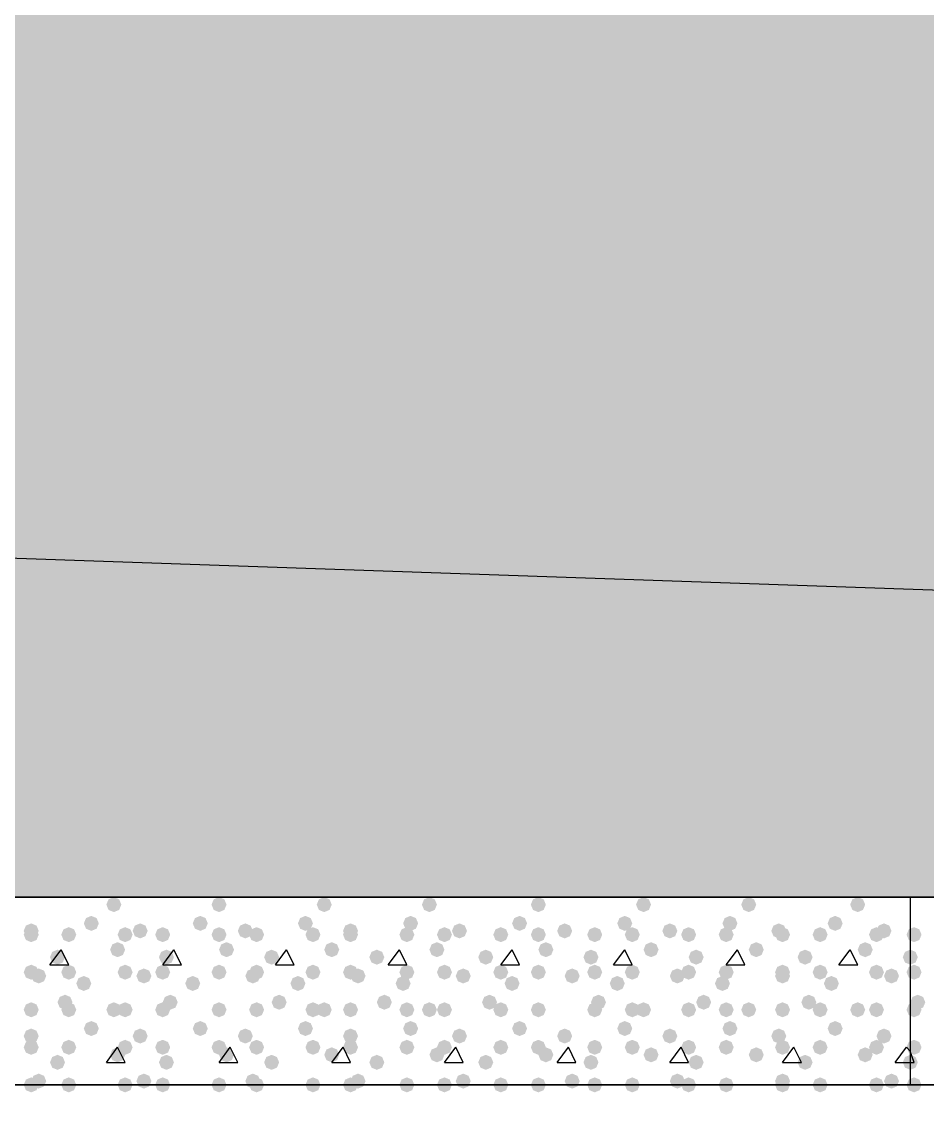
# Model space of a CAD drawing. Header units: millimetres. Extents: x 0 to 420, y 0 to 297.
# Drawn here: x 269.56 to 279.76, y 147.82 to 160.11 of the extents above; entities that cross this region are included whole.
import ezdxf

# ---------------------------------------------------------------- set-up
doc = ezdxf.new("R2010")
doc.units = ezdxf.units.MM
doc.layers.get('0').update_dxf_attribs({"linetype": 'CONTINUOUS'})

msp = doc.modelspace()

# ---------------------------------------------------------------- hatches: boundary and pattern name
at = {"true_color": 0x000008}
h = msp.add_hatch(color=0, dxfattribs=at)
h.paths.add_polyline_path([(379.518333, 162.263667), (33.401, 162.263667), (379.518333, 150.241)], flags=0)
h.paths.add_polyline_path([(33.401, 162.263667), (379.518333, 150.241), (33.401, 150.241)], flags=0)
for points in [[(270.679333, 150.156333), (270.654463, 150.096537), (270.594667, 150.071667), (270.534871, 150.096537), (270.51, 150.156333), (270.534871, 150.216129), (270.594667, 150.241), (270.654462, 150.216129)], [(271.864667, 150.156333), (271.839796, 150.096537), (271.78, 150.071667), (271.720204, 150.096537), (271.695333, 150.156333), (271.720204, 150.216129), (271.78, 150.241), (271.839796, 150.216129)], [(273.05, 150.156333), (273.025129, 150.096537), (272.965333, 150.071667), (272.905538, 150.096537), (272.880667, 150.156333), (272.905537, 150.216129), (272.965333, 150.241), (273.025129, 150.216129)], [(274.235333, 150.156333), (274.210462, 150.096537), (274.150667, 150.071667), (274.090871, 150.096537), (274.066, 150.156333), (274.090871, 150.216129), (274.150667, 150.241), (274.210462, 150.216129)], [(275.463, 150.156333), (275.438129, 150.096537), (275.378333, 150.071667), (275.318537, 150.096537), (275.293667, 150.156333), (275.318537, 150.216129), (275.378333, 150.241), (275.438129, 150.216129)], [(276.648333, 150.156333), (276.623462, 150.096537), (276.563667, 150.071667), (276.503871, 150.096537), (276.479, 150.156333), (276.503871, 150.216129), (276.563667, 150.241), (276.623462, 150.216129)], [(277.833667, 150.156333), (277.808796, 150.096537), (277.749, 150.071667), (277.689204, 150.096537), (277.664333, 150.156333), (277.689204, 150.216129), (277.749, 150.241), (277.808796, 150.216129)], [(279.061333, 150.156333), (279.036462, 150.096537), (278.976667, 150.071667), (278.916871, 150.096537), (278.892, 150.156333), (278.916871, 150.216129), (278.976667, 150.241), (279.036462, 150.216129)], [(270.425333, 149.944667), (270.400463, 149.884871), (270.340667, 149.86), (270.280871, 149.884871), (270.256, 149.944667), (270.280871, 150.004462), (270.340667, 150.029333), (270.400462, 150.004463)], [(271.653, 149.944667), (271.628129, 149.884871), (271.568333, 149.86), (271.508537, 149.884871), (271.483667, 149.944667), (271.508537, 150.004462), (271.568333, 150.029333), (271.628129, 150.004463)], [(272.838333, 149.944667), (272.813463, 149.884871), (272.753667, 149.86), (272.693871, 149.884871), (272.669, 149.944667), (272.693871, 150.004462), (272.753667, 150.029333), (272.813462, 150.004463)], [(274.023667, 149.944667), (273.998796, 149.884871), (273.939, 149.86), (273.879204, 149.884871), (273.854333, 149.944667), (273.879204, 150.004462), (273.939, 150.029333), (273.998796, 150.004463)], [(275.251333, 149.944667), (275.226462, 149.884871), (275.166667, 149.86), (275.106871, 149.884871), (275.082, 149.944667), (275.106871, 150.004462), (275.166667, 150.029333), (275.226462, 150.004463)], [(276.436667, 149.944667), (276.411796, 149.884871), (276.352, 149.86), (276.292204, 149.884871), (276.267333, 149.944667), (276.292204, 150.004462), (276.352, 150.029333), (276.411796, 150.004463)], [(277.622, 149.944667), (277.597129, 149.884871), (277.537333, 149.86), (277.477538, 149.884871), (277.452667, 149.944667), (277.477537, 150.004462), (277.537333, 150.029333), (277.597129, 150.004463)], [(278.807333, 149.944667), (278.782462, 149.884871), (278.722667, 149.86), (278.662871, 149.884871), (278.638, 149.944667), (278.662871, 150.004462), (278.722667, 150.029333), (278.782462, 150.004463)], [(269.748, 149.86), (269.723129, 149.800204), (269.663333, 149.775333), (269.603538, 149.800204), (269.578667, 149.86), (269.603537, 149.919796), (269.663333, 149.944667), (269.723129, 149.919796)], [(269.748, 149.817667), (269.723129, 149.757871), (269.663333, 149.733), (269.603538, 149.757871), (269.578667, 149.817667), (269.603537, 149.877462), (269.663333, 149.902333), (269.723129, 149.877463)], [(270.171333, 149.817667), (270.146462, 149.757871), (270.086667, 149.733), (270.026871, 149.757871), (270.002, 149.817667), (270.026871, 149.877462), (270.086667, 149.902333), (270.146462, 149.877463)], [(270.806333, 149.817667), (270.781462, 149.757871), (270.721667, 149.733), (270.661871, 149.757871), (270.637, 149.817667), (270.661871, 149.877462), (270.721667, 149.902333), (270.781462, 149.877463)], [(270.975667, 149.86), (270.950796, 149.800204), (270.891, 149.775333), (270.831204, 149.800204), (270.806333, 149.86), (270.831204, 149.919796), (270.891, 149.944667), (270.950796, 149.919796)], [(271.229667, 149.817667), (271.204796, 149.757871), (271.145, 149.733), (271.085204, 149.757871), (271.060333, 149.817667), (271.085204, 149.877462), (271.145, 149.902333), (271.204796, 149.877463)], [(271.864667, 149.817667), (271.839796, 149.757871), (271.78, 149.733), (271.720204, 149.757871), (271.695333, 149.817667), (271.720204, 149.877462), (271.78, 149.902333), (271.839796, 149.877463)], [(272.161, 149.86), (272.136129, 149.800204), (272.076333, 149.775333), (272.016538, 149.800204), (271.991667, 149.86), (272.016537, 149.919796), (272.076333, 149.944667), (272.136129, 149.919796)], [(272.288, 149.817667), (272.263129, 149.757871), (272.203333, 149.733), (272.143537, 149.757871), (272.118667, 149.817667), (272.143537, 149.877462), (272.203333, 149.902333), (272.263129, 149.877463)], [(272.923, 149.817667), (272.898129, 149.757871), (272.838333, 149.733), (272.778537, 149.757871), (272.753667, 149.817667), (272.778537, 149.877462), (272.838333, 149.902333), (272.898129, 149.877463)], [(273.346333, 149.86), (273.321462, 149.800204), (273.261667, 149.775333), (273.201871, 149.800204), (273.177, 149.86), (273.201871, 149.919796), (273.261667, 149.944667), (273.321462, 149.919796)], [(273.346333, 149.817667), (273.321462, 149.757871), (273.261667, 149.733), (273.201871, 149.757871), (273.177, 149.817667), (273.201871, 149.877462), (273.261667, 149.902333), (273.321462, 149.877463)], [(273.981333, 149.817667), (273.956462, 149.757871), (273.896667, 149.733), (273.836871, 149.757871), (273.812, 149.817667), (273.836871, 149.877462), (273.896667, 149.902333), (273.956462, 149.877463)], [(274.404667, 149.817667), (274.379796, 149.757871), (274.32, 149.733), (274.260204, 149.757871), (274.235333, 149.817667), (274.260204, 149.877462), (274.32, 149.902333), (274.379796, 149.877463)], [(274.574, 149.86), (274.549129, 149.800204), (274.489333, 149.775333), (274.429538, 149.800204), (274.404667, 149.86), (274.429537, 149.919796), (274.489333, 149.944667), (274.549129, 149.919796)], [(275.039667, 149.817667), (275.014796, 149.757871), (274.955, 149.733), (274.895204, 149.757871), (274.870333, 149.817667), (274.895204, 149.877462), (274.955, 149.902333), (275.014796, 149.877463)], [(275.463, 149.817667), (275.438129, 149.757871), (275.378333, 149.733), (275.318537, 149.757871), (275.293667, 149.817667), (275.318537, 149.877462), (275.378333, 149.902333), (275.438129, 149.877463)], [(275.759333, 149.86), (275.734462, 149.800204), (275.674667, 149.775333), (275.614871, 149.800204), (275.59, 149.86), (275.614871, 149.919796), (275.674667, 149.944667), (275.734462, 149.919796)], [(276.098, 149.817667), (276.073129, 149.757871), (276.013333, 149.733), (275.953538, 149.757871), (275.928667, 149.817667), (275.953537, 149.877462), (276.013333, 149.902333), (276.073129, 149.877463)], [(276.521333, 149.817667), (276.496463, 149.757871), (276.436667, 149.733), (276.376871, 149.757871), (276.352, 149.817667), (276.376871, 149.877462), (276.436667, 149.902333), (276.496462, 149.877463)], [(276.944667, 149.86), (276.919796, 149.800204), (276.86, 149.775333), (276.800204, 149.800204), (276.775333, 149.86), (276.800204, 149.919796), (276.86, 149.944667), (276.919796, 149.919796)], [(277.156333, 149.817667), (277.131463, 149.757871), (277.071667, 149.733), (277.011871, 149.757871), (276.987, 149.817667), (277.011871, 149.877462), (277.071667, 149.902333), (277.131462, 149.877463)], [(277.579667, 149.817667), (277.554796, 149.757871), (277.495, 149.733), (277.435204, 149.757871), (277.410333, 149.817667), (277.435204, 149.877462), (277.495, 149.902333), (277.554796, 149.877463)], [(278.172333, 149.86), (278.147462, 149.800204), (278.087667, 149.775333), (278.027871, 149.800204), (278.003, 149.86), (278.027871, 149.919796), (278.087667, 149.944667), (278.147462, 149.919796)], [(278.214667, 149.817667), (278.189796, 149.757871), (278.13, 149.733), (278.070204, 149.757871), (278.045333, 149.817667), (278.070204, 149.877462), (278.13, 149.902333), (278.189796, 149.877463)], [(278.638, 149.817667), (278.613129, 149.757871), (278.553333, 149.733), (278.493538, 149.757871), (278.468667, 149.817667), (278.493537, 149.877462), (278.553333, 149.902333), (278.613129, 149.877463)], [(279.273, 149.817667), (279.248129, 149.757871), (279.188333, 149.733), (279.128537, 149.757871), (279.103667, 149.817667), (279.128537, 149.877462), (279.188333, 149.902333), (279.248129, 149.877463)], [(279.357667, 149.86), (279.332796, 149.800204), (279.273, 149.775333), (279.213204, 149.800204), (279.188333, 149.86), (279.213204, 149.919796), (279.273, 149.944667), (279.332796, 149.919796)], [(270.721667, 149.648333), (270.696796, 149.588537), (270.637, 149.563667), (270.577204, 149.588537), (270.552333, 149.648333), (270.577204, 149.708129), (270.637, 149.733), (270.696796, 149.708129)], [(271.949333, 149.648333), (271.924463, 149.588537), (271.864667, 149.563667), (271.804871, 149.588537), (271.78, 149.648333), (271.804871, 149.708129), (271.864667, 149.733), (271.924462, 149.708129)], [(273.134667, 149.648333), (273.109796, 149.588537), (273.05, 149.563667), (272.990204, 149.588537), (272.965333, 149.648333), (272.990204, 149.708129), (273.05, 149.733), (273.109796, 149.708129)], [(274.32, 149.648333), (274.295129, 149.588537), (274.235333, 149.563667), (274.175538, 149.588537), (274.150667, 149.648333), (274.175537, 149.708129), (274.235333, 149.733), (274.295129, 149.708129)], [(275.547667, 149.648333), (275.522796, 149.588537), (275.463, 149.563667), (275.403204, 149.588537), (275.378333, 149.648333), (275.403204, 149.708129), (275.463, 149.733), (275.522796, 149.708129)], [(276.733, 149.648333), (276.708129, 149.588537), (276.648333, 149.563667), (276.588538, 149.588537), (276.563667, 149.648333), (276.588537, 149.708129), (276.648333, 149.733), (276.708129, 149.708129)], [(277.918333, 149.648333), (277.893462, 149.588537), (277.833667, 149.563667), (277.773871, 149.588537), (277.749, 149.648333), (277.773871, 149.708129), (277.833667, 149.733), (277.893462, 149.708129)], [(279.146, 149.648333), (279.121129, 149.588537), (279.061333, 149.563667), (279.001537, 149.588537), (278.976667, 149.648333), (279.001537, 149.708129), (279.061333, 149.733), (279.121129, 149.708129)], [(270.044333, 149.563667), (270.019463, 149.503871), (269.959667, 149.479), (269.899871, 149.503871), (269.875, 149.563667), (269.899871, 149.623462), (269.959667, 149.648333), (270.019462, 149.623463)], [(271.272, 149.563667), (271.247129, 149.503871), (271.187333, 149.479), (271.127538, 149.503871), (271.102667, 149.563667), (271.127537, 149.623462), (271.187333, 149.648333), (271.247129, 149.623463)], [(272.457333, 149.563667), (272.432462, 149.503871), (272.372667, 149.479), (272.312871, 149.503871), (272.288, 149.563667), (272.312871, 149.623462), (272.372667, 149.648333), (272.432462, 149.623463)], [(273.642667, 149.563667), (273.617796, 149.503871), (273.558, 149.479), (273.498204, 149.503871), (273.473333, 149.563667), (273.498204, 149.623462), (273.558, 149.648333), (273.617796, 149.623463)], [(274.870333, 149.563667), (274.845462, 149.503871), (274.785667, 149.479), (274.725871, 149.503871), (274.701, 149.563667), (274.725871, 149.623462), (274.785667, 149.648333), (274.845462, 149.623463)], [(276.055667, 149.563667), (276.030796, 149.503871), (275.971, 149.479), (275.911204, 149.503871), (275.886333, 149.563667), (275.911204, 149.623462), (275.971, 149.648333), (276.030796, 149.623463)], [(277.241, 149.563667), (277.216129, 149.503871), (277.156333, 149.479), (277.096537, 149.503871), (277.071667, 149.563667), (277.096537, 149.623462), (277.156333, 149.648333), (277.216129, 149.623463)], [(278.468667, 149.563667), (278.443796, 149.503871), (278.384, 149.479), (278.324204, 149.503871), (278.299333, 149.563667), (278.324204, 149.623462), (278.384, 149.648333), (278.443796, 149.623463)], [(269.748, 149.394333), (269.723129, 149.334537), (269.663333, 149.309667), (269.603538, 149.334537), (269.578667, 149.394333), (269.603537, 149.454129), (269.663333, 149.479), (269.723129, 149.454129)], [(270.171333, 149.394333), (270.146462, 149.334537), (270.086667, 149.309667), (270.026871, 149.334537), (270.002, 149.394333), (270.026871, 149.454129), (270.086667, 149.479), (270.146462, 149.454129)], [(270.806333, 149.394333), (270.781462, 149.334537), (270.721667, 149.309667), (270.661871, 149.334537), (270.637, 149.394333), (270.661871, 149.454129), (270.721667, 149.479), (270.781462, 149.454129)], [(271.229667, 149.394333), (271.204796, 149.334537), (271.145, 149.309667), (271.085204, 149.334537), (271.060333, 149.394333), (271.085204, 149.454129), (271.145, 149.479), (271.204796, 149.454129)], [(271.864667, 149.394333), (271.839796, 149.334537), (271.78, 149.309667), (271.720204, 149.334537), (271.695333, 149.394333), (271.720204, 149.454129), (271.78, 149.479), (271.839796, 149.454129)], [(272.288, 149.394333), (272.263129, 149.334537), (272.203333, 149.309667), (272.143537, 149.334537), (272.118667, 149.394333), (272.143537, 149.454129), (272.203333, 149.479), (272.263129, 149.454129)], [(272.923, 149.394333), (272.898129, 149.334537), (272.838333, 149.309667), (272.778537, 149.334537), (272.753667, 149.394333), (272.778537, 149.454129), (272.838333, 149.479), (272.898129, 149.454129)], [(273.346333, 149.394333), (273.321462, 149.334537), (273.261667, 149.309667), (273.201871, 149.334537), (273.177, 149.394333), (273.201871, 149.454129), (273.261667, 149.479), (273.321462, 149.454129)], [(273.981333, 149.394333), (273.956462, 149.334537), (273.896667, 149.309667), (273.836871, 149.334537), (273.812, 149.394333), (273.836871, 149.454129), (273.896667, 149.479), (273.956462, 149.454129)], [(274.404667, 149.394333), (274.379796, 149.334537), (274.32, 149.309667), (274.260204, 149.334537), (274.235333, 149.394333), (274.260204, 149.454129), (274.32, 149.479), (274.379796, 149.454129)], [(275.039667, 149.394333), (275.014796, 149.334537), (274.955, 149.309667), (274.895204, 149.334537), (274.870333, 149.394333), (274.895204, 149.454129), (274.955, 149.479), (275.014796, 149.454129)], [(275.463, 149.394333), (275.438129, 149.334537), (275.378333, 149.309667), (275.318537, 149.334537), (275.293667, 149.394333), (275.318537, 149.454129), (275.378333, 149.479), (275.438129, 149.454129)], [(276.098, 149.394333), (276.073129, 149.334537), (276.013333, 149.309667), (275.953538, 149.334537), (275.928667, 149.394333), (275.953537, 149.454129), (276.013333, 149.479), (276.073129, 149.454129)], [(276.521333, 149.394333), (276.496463, 149.334537), (276.436667, 149.309667), (276.376871, 149.334537), (276.352, 149.394333), (276.376871, 149.454129), (276.436667, 149.479), (276.496462, 149.454129)], [(277.156333, 149.394333), (277.131463, 149.334537), (277.071667, 149.309667), (277.011871, 149.334537), (276.987, 149.394333), (277.011871, 149.454129), (277.071667, 149.479), (277.131462, 149.454129)], [(277.579667, 149.394333), (277.554796, 149.334537), (277.495, 149.309667), (277.435204, 149.334537), (277.410333, 149.394333), (277.435204, 149.454129), (277.495, 149.479), (277.554796, 149.454129)], [(278.214667, 149.394333), (278.189796, 149.334537), (278.13, 149.309667), (278.070204, 149.334537), (278.045333, 149.394333), (278.070204, 149.454129), (278.13, 149.479), (278.189796, 149.454129)], [(278.638, 149.394333), (278.613129, 149.334537), (278.553333, 149.309667), (278.493538, 149.334537), (278.468667, 149.394333), (278.493537, 149.454129), (278.553333, 149.479), (278.613129, 149.454129)], [(279.273, 149.394333), (279.248129, 149.334537), (279.188333, 149.309667), (279.128537, 149.334537), (279.103667, 149.394333), (279.128537, 149.454129), (279.188333, 149.479), (279.248129, 149.454129)], [(269.832667, 149.352), (269.807796, 149.292204), (269.748, 149.267333), (269.688204, 149.292204), (269.663333, 149.352), (269.688204, 149.411796), (269.748, 149.436667), (269.807796, 149.411796)], [(270.340667, 149.267333), (270.315796, 149.207537), (270.256, 149.182667), (270.196204, 149.207537), (270.171333, 149.267333), (270.196204, 149.327129), (270.256, 149.352), (270.315796, 149.327129)], [(271.018, 149.352), (270.993129, 149.292204), (270.933333, 149.267333), (270.873538, 149.292204), (270.848667, 149.352), (270.873537, 149.411796), (270.933333, 149.436667), (270.993129, 149.411796)], [(271.568333, 149.267333), (271.543463, 149.207537), (271.483667, 149.182667), (271.423871, 149.207537), (271.399, 149.267333), (271.423871, 149.327129), (271.483667, 149.352), (271.543462, 149.327129)], [(272.245667, 149.352), (272.220796, 149.292204), (272.161, 149.267333), (272.101204, 149.292204), (272.076333, 149.352), (272.101204, 149.411796), (272.161, 149.436667), (272.220796, 149.411796)], [(272.753667, 149.267333), (272.728796, 149.207537), (272.669, 149.182667), (272.609204, 149.207537), (272.584333, 149.267333), (272.609204, 149.327129), (272.669, 149.352), (272.728796, 149.327129)], [(273.431, 149.352), (273.406129, 149.292204), (273.346333, 149.267333), (273.286538, 149.292204), (273.261667, 149.352), (273.286537, 149.411796), (273.346333, 149.436667), (273.406129, 149.411796)], [(273.939, 149.267333), (273.914129, 149.207537), (273.854333, 149.182667), (273.794538, 149.207537), (273.769667, 149.267333), (273.794537, 149.327129), (273.854333, 149.352), (273.914129, 149.327129)], [(274.616333, 149.352), (274.591462, 149.292204), (274.531667, 149.267333), (274.471871, 149.292204), (274.447, 149.352), (274.471871, 149.411796), (274.531667, 149.436667), (274.591462, 149.411796)], [(275.166667, 149.267333), (275.141796, 149.207537), (275.082, 149.182667), (275.022204, 149.207537), (274.997333, 149.267333), (275.022204, 149.327129), (275.082, 149.352), (275.141796, 149.327129)], [(275.844, 149.352), (275.819129, 149.292204), (275.759333, 149.267333), (275.699538, 149.292204), (275.674667, 149.352), (275.699537, 149.411796), (275.759333, 149.436667), (275.819129, 149.411796)], [(276.352, 149.267333), (276.327129, 149.207537), (276.267333, 149.182667), (276.207538, 149.207537), (276.182667, 149.267333), (276.207537, 149.327129), (276.267333, 149.352), (276.327129, 149.327129)], [(277.029333, 149.352), (277.004462, 149.292204), (276.944667, 149.267333), (276.884871, 149.292204), (276.86, 149.352), (276.884871, 149.411796), (276.944667, 149.436667), (277.004462, 149.411796)], [(277.537333, 149.267333), (277.512462, 149.207537), (277.452667, 149.182667), (277.392871, 149.207537), (277.368, 149.267333), (277.392871, 149.327129), (277.452667, 149.352), (277.512462, 149.327129)], [(278.214667, 149.352), (278.189796, 149.292204), (278.13, 149.267333), (278.070204, 149.292204), (278.045333, 149.352), (278.070204, 149.411796), (278.13, 149.436667), (278.189796, 149.411796)], [(278.765, 149.267333), (278.740129, 149.207537), (278.680333, 149.182667), (278.620538, 149.207537), (278.595667, 149.267333), (278.620537, 149.327129), (278.680333, 149.352), (278.740129, 149.327129)], [(279.442333, 149.352), (279.417462, 149.292204), (279.357667, 149.267333), (279.297871, 149.292204), (279.273, 149.352), (279.297871, 149.411796), (279.357667, 149.436667), (279.417462, 149.411796)], [(270.129, 149.055667), (270.104129, 148.995871), (270.044333, 148.971), (269.984537, 148.995871), (269.959667, 149.055667), (269.984537, 149.115462), (270.044333, 149.140333), (270.104129, 149.115463)], [(271.314333, 149.055667), (271.289463, 148.995871), (271.229667, 148.971), (271.169871, 148.995871), (271.145, 149.055667), (271.169871, 149.115462), (271.229667, 149.140333), (271.289462, 149.115463)], [(272.542, 149.055667), (272.517129, 148.995871), (272.457333, 148.971), (272.397538, 148.995871), (272.372667, 149.055667), (272.397537, 149.115462), (272.457333, 149.140333), (272.517129, 149.115463)], [(273.727333, 149.055667), (273.702463, 148.995871), (273.642667, 148.971), (273.582871, 148.995871), (273.558, 149.055667), (273.582871, 149.115462), (273.642667, 149.140333), (273.702462, 149.115463)], [(274.912667, 149.055667), (274.887796, 148.995871), (274.828, 148.971), (274.768204, 148.995871), (274.743333, 149.055667), (274.768204, 149.115462), (274.828, 149.140333), (274.887796, 149.115463)], [(276.140333, 149.055667), (276.115463, 148.995871), (276.055667, 148.971), (275.995871, 148.995871), (275.971, 149.055667), (275.995871, 149.115462), (276.055667, 149.140333), (276.115462, 149.115463)], [(277.325667, 149.055667), (277.300796, 148.995871), (277.241, 148.971), (277.181204, 148.995871), (277.156333, 149.055667), (277.181204, 149.115462), (277.241, 149.140333), (277.300796, 149.115463)], [(278.511, 149.055667), (278.486129, 148.995871), (278.426333, 148.971), (278.366537, 148.995871), (278.341667, 149.055667), (278.366537, 149.115462), (278.426333, 149.140333), (278.486129, 149.115463)], [(269.748, 148.971), (269.723129, 148.911204), (269.663333, 148.886333), (269.603538, 148.911204), (269.578667, 148.971), (269.603537, 149.030796), (269.663333, 149.055667), (269.723129, 149.030796)], [(270.171333, 148.971), (270.146462, 148.911204), (270.086667, 148.886333), (270.026871, 148.911204), (270.002, 148.971), (270.026871, 149.030796), (270.086667, 149.055667), (270.146462, 149.030796)], [(270.679333, 148.971), (270.654463, 148.911204), (270.594667, 148.886333), (270.534871, 148.911204), (270.51, 148.971), (270.534871, 149.030796), (270.594667, 149.055667), (270.654462, 149.030796)], [(270.806333, 148.971), (270.781462, 148.911204), (270.721667, 148.886333), (270.661871, 148.911204), (270.637, 148.971), (270.661871, 149.030796), (270.721667, 149.055667), (270.781462, 149.030796)], [(271.229667, 148.971), (271.204796, 148.911204), (271.145, 148.886333), (271.085204, 148.911204), (271.060333, 148.971), (271.085204, 149.030796), (271.145, 149.055667), (271.204796, 149.030796)], [(271.864667, 148.971), (271.839796, 148.911204), (271.78, 148.886333), (271.720204, 148.911204), (271.695333, 148.971), (271.720204, 149.030796), (271.78, 149.055667), (271.839796, 149.030796)], [(271.864667, 148.971), (271.839796, 148.911204), (271.78, 148.886333), (271.720204, 148.911204), (271.695333, 148.971), (271.720204, 149.030796), (271.78, 149.055667), (271.839796, 149.030796)], [(272.288, 148.971), (272.263129, 148.911204), (272.203333, 148.886333), (272.143537, 148.911204), (272.118667, 148.971), (272.143537, 149.030796), (272.203333, 149.055667), (272.263129, 149.030796)], [(272.923, 148.971), (272.898129, 148.911204), (272.838333, 148.886333), (272.778537, 148.911204), (272.753667, 148.971), (272.778537, 149.030796), (272.838333, 149.055667), (272.898129, 149.030796)], [(273.05, 148.971), (273.025129, 148.911204), (272.965333, 148.886333), (272.905538, 148.911204), (272.880667, 148.971), (272.905537, 149.030796), (272.965333, 149.055667), (273.025129, 149.030796)], [(273.346333, 148.971), (273.321462, 148.911204), (273.261667, 148.886333), (273.201871, 148.911204), (273.177, 148.971), (273.201871, 149.030796), (273.261667, 149.055667), (273.321462, 149.030796)], [(273.981333, 148.971), (273.956462, 148.911204), (273.896667, 148.886333), (273.836871, 148.911204), (273.812, 148.971), (273.836871, 149.030796), (273.896667, 149.055667), (273.956462, 149.030796)], [(274.235333, 148.971), (274.210462, 148.911204), (274.150667, 148.886333), (274.090871, 148.911204), (274.066, 148.971), (274.090871, 149.030796), (274.150667, 149.055667), (274.210462, 149.030796)], [(274.404667, 148.971), (274.379796, 148.911204), (274.32, 148.886333), (274.260204, 148.911204), (274.235333, 148.971), (274.260204, 149.030796), (274.32, 149.055667), (274.379796, 149.030796)], [(275.039667, 148.971), (275.014796, 148.911204), (274.955, 148.886333), (274.895204, 148.911204), (274.870333, 148.971), (274.895204, 149.030796), (274.955, 149.055667), (275.014796, 149.030796)], [(275.463, 148.971), (275.438129, 148.911204), (275.378333, 148.886333), (275.318537, 148.911204), (275.293667, 148.971), (275.318537, 149.030796), (275.378333, 149.055667), (275.438129, 149.030796)], [(275.463, 148.971), (275.438129, 148.911204), (275.378333, 148.886333), (275.318537, 148.911204), (275.293667, 148.971), (275.318537, 149.030796), (275.378333, 149.055667), (275.438129, 149.030796)], [(276.098, 148.971), (276.073129, 148.911204), (276.013333, 148.886333), (275.953538, 148.911204), (275.928667, 148.971), (275.953537, 149.030796), (276.013333, 149.055667), (276.073129, 149.030796)], [(276.521333, 148.971), (276.496463, 148.911204), (276.436667, 148.886333), (276.376871, 148.911204), (276.352, 148.971), (276.376871, 149.030796), (276.436667, 149.055667), (276.496462, 149.030796)], [(276.648333, 148.971), (276.623462, 148.911204), (276.563667, 148.886333), (276.503871, 148.911204), (276.479, 148.971), (276.503871, 149.030796), (276.563667, 149.055667), (276.623462, 149.030796)], [(277.156333, 148.971), (277.131463, 148.911204), (277.071667, 148.886333), (277.011871, 148.911204), (276.987, 148.971), (277.011871, 149.030796), (277.071667, 149.055667), (277.131462, 149.030796)], [(277.579667, 148.971), (277.554796, 148.911204), (277.495, 148.886333), (277.435204, 148.911204), (277.410333, 148.971), (277.435204, 149.030796), (277.495, 149.055667), (277.554796, 149.030796)], [(277.833667, 148.971), (277.808796, 148.911204), (277.749, 148.886333), (277.689204, 148.911204), (277.664333, 148.971), (277.689204, 149.030796), (277.749, 149.055667), (277.808796, 149.030796)], [(278.214667, 148.971), (278.189796, 148.911204), (278.13, 148.886333), (278.070204, 148.911204), (278.045333, 148.971), (278.070204, 149.030796), (278.13, 149.055667), (278.189796, 149.030796)], [(278.638, 148.971), (278.613129, 148.911204), (278.553333, 148.886333), (278.493538, 148.911204), (278.468667, 148.971), (278.493537, 149.030796), (278.553333, 149.055667), (278.613129, 149.030796)], [(279.061333, 148.971), (279.036462, 148.911204), (278.976667, 148.886333), (278.916871, 148.911204), (278.892, 148.971), (278.916871, 149.030796), (278.976667, 149.055667), (279.036462, 149.030796)], [(279.273, 148.971), (279.248129, 148.911204), (279.188333, 148.886333), (279.128537, 148.911204), (279.103667, 148.971), (279.128537, 149.030796), (279.188333, 149.055667), (279.248129, 149.030796)], [(269.748, 148.674667), (269.723129, 148.614871), (269.663333, 148.59), (269.603538, 148.614871), (269.578667, 148.674667), (269.603537, 148.734462), (269.663333, 148.759333), (269.723129, 148.734463)], [(270.425333, 148.759333), (270.400463, 148.699537), (270.340667, 148.674667), (270.280871, 148.699537), (270.256, 148.759333), (270.280871, 148.819129), (270.340667, 148.844), (270.400462, 148.819129)], [(270.975667, 148.674667), (270.950796, 148.614871), (270.891, 148.59), (270.831204, 148.614871), (270.806333, 148.674667), (270.831204, 148.734462), (270.891, 148.759333), (270.950796, 148.734463)], [(271.653, 148.759333), (271.628129, 148.699537), (271.568333, 148.674667), (271.508537, 148.699537), (271.483667, 148.759333), (271.508537, 148.819129), (271.568333, 148.844), (271.628129, 148.819129)], [(272.161, 148.674667), (272.136129, 148.614871), (272.076333, 148.59), (272.016538, 148.614871), (271.991667, 148.674667), (272.016537, 148.734462), (272.076333, 148.759333), (272.136129, 148.734463)], [(272.838333, 148.759333), (272.813463, 148.699537), (272.753667, 148.674667), (272.693871, 148.699537), (272.669, 148.759333), (272.693871, 148.819129), (272.753667, 148.844), (272.813462, 148.819129)], [(273.346333, 148.674667), (273.321462, 148.614871), (273.261667, 148.59), (273.201871, 148.614871), (273.177, 148.674667), (273.201871, 148.734462), (273.261667, 148.759333), (273.321462, 148.734463)], [(274.023667, 148.759333), (273.998796, 148.699537), (273.939, 148.674667), (273.879204, 148.699537), (273.854333, 148.759333), (273.879204, 148.819129), (273.939, 148.844), (273.998796, 148.819129)], [(274.574, 148.674667), (274.549129, 148.614871), (274.489333, 148.59), (274.429538, 148.614871), (274.404667, 148.674667), (274.429537, 148.734462), (274.489333, 148.759333), (274.549129, 148.734463)], [(275.251333, 148.759333), (275.226462, 148.699537), (275.166667, 148.674667), (275.106871, 148.699537), (275.082, 148.759333), (275.106871, 148.819129), (275.166667, 148.844), (275.226462, 148.819129)], [(275.759333, 148.674667), (275.734462, 148.614871), (275.674667, 148.59), (275.614871, 148.614871), (275.59, 148.674667), (275.614871, 148.734462), (275.674667, 148.759333), (275.734462, 148.734463)], [(276.436667, 148.759333), (276.411796, 148.699537), (276.352, 148.674667), (276.292204, 148.699537), (276.267333, 148.759333), (276.292204, 148.819129), (276.352, 148.844), (276.411796, 148.819129)], [(276.944667, 148.674667), (276.919796, 148.614871), (276.86, 148.59), (276.800204, 148.614871), (276.775333, 148.674667), (276.800204, 148.734462), (276.86, 148.759333), (276.919796, 148.734463)], [(277.622, 148.759333), (277.597129, 148.699537), (277.537333, 148.674667), (277.477538, 148.699537), (277.452667, 148.759333), (277.477537, 148.819129), (277.537333, 148.844), (277.597129, 148.819129)], [(278.172333, 148.674667), (278.147462, 148.614871), (278.087667, 148.59), (278.027871, 148.614871), (278.003, 148.674667), (278.027871, 148.734462), (278.087667, 148.759333), (278.147462, 148.734463)], [(278.807333, 148.759333), (278.782462, 148.699537), (278.722667, 148.674667), (278.662871, 148.699537), (278.638, 148.759333), (278.662871, 148.819129), (278.722667, 148.844), (278.782462, 148.819129)], [(279.357667, 148.674667), (279.332796, 148.614871), (279.273, 148.59), (279.213204, 148.614871), (279.188333, 148.674667), (279.213204, 148.734462), (279.273, 148.759333), (279.332796, 148.734463)], [(269.748, 148.547667), (269.723129, 148.487871), (269.663333, 148.463), (269.603538, 148.487871), (269.578667, 148.547667), (269.603537, 148.607462), (269.663333, 148.632333), (269.723129, 148.607463)], [(270.171333, 148.547667), (270.146462, 148.487871), (270.086667, 148.463), (270.026871, 148.487871), (270.002, 148.547667), (270.026871, 148.607462), (270.086667, 148.632333), (270.146462, 148.607463)], [(270.806333, 148.547667), (270.781462, 148.487871), (270.721667, 148.463), (270.661871, 148.487871), (270.637, 148.547667), (270.661871, 148.607462), (270.721667, 148.632333), (270.781462, 148.607463)], [(271.229667, 148.547667), (271.204796, 148.487871), (271.145, 148.463), (271.085204, 148.487871), (271.060333, 148.547667), (271.085204, 148.607462), (271.145, 148.632333), (271.204796, 148.607463)], [(271.864667, 148.547667), (271.839796, 148.487871), (271.78, 148.463), (271.720204, 148.487871), (271.695333, 148.547667), (271.720204, 148.607462), (271.78, 148.632333), (271.839796, 148.607463)], [(272.288, 148.547667), (272.263129, 148.487871), (272.203333, 148.463), (272.143537, 148.487871), (272.118667, 148.547667), (272.143537, 148.607462), (272.203333, 148.632333), (272.263129, 148.607463)], [(272.923, 148.547667), (272.898129, 148.487871), (272.838333, 148.463), (272.778537, 148.487871), (272.753667, 148.547667), (272.778537, 148.607462), (272.838333, 148.632333), (272.898129, 148.607463)], [(273.346333, 148.547667), (273.321462, 148.487871), (273.261667, 148.463), (273.201871, 148.487871), (273.177, 148.547667), (273.201871, 148.607462), (273.261667, 148.632333), (273.321462, 148.607463)], [(273.981333, 148.547667), (273.956462, 148.487871), (273.896667, 148.463), (273.836871, 148.487871), (273.812, 148.547667), (273.836871, 148.607462), (273.896667, 148.632333), (273.956462, 148.607463)], [(274.404667, 148.547667), (274.379796, 148.487871), (274.32, 148.463), (274.260204, 148.487871), (274.235333, 148.547667), (274.260204, 148.607462), (274.32, 148.632333), (274.379796, 148.607463)], [(275.039667, 148.547667), (275.014796, 148.487871), (274.955, 148.463), (274.895204, 148.487871), (274.870333, 148.547667), (274.895204, 148.607462), (274.955, 148.632333), (275.014796, 148.607463)], [(275.463, 148.547667), (275.438129, 148.487871), (275.378333, 148.463), (275.318537, 148.487871), (275.293667, 148.547667), (275.318537, 148.607462), (275.378333, 148.632333), (275.438129, 148.607463)], [(276.098, 148.547667), (276.073129, 148.487871), (276.013333, 148.463), (275.953538, 148.487871), (275.928667, 148.547667), (275.953537, 148.607462), (276.013333, 148.632333), (276.073129, 148.607463)], [(276.521333, 148.547667), (276.496463, 148.487871), (276.436667, 148.463), (276.376871, 148.487871), (276.352, 148.547667), (276.376871, 148.607462), (276.436667, 148.632333), (276.496462, 148.607463)], [(277.156333, 148.547667), (277.131463, 148.487871), (277.071667, 148.463), (277.011871, 148.487871), (276.987, 148.547667), (277.011871, 148.607462), (277.071667, 148.632333), (277.131462, 148.607463)], [(277.579667, 148.547667), (277.554796, 148.487871), (277.495, 148.463), (277.435204, 148.487871), (277.410333, 148.547667), (277.435204, 148.607462), (277.495, 148.632333), (277.554796, 148.607463)], [(278.214667, 148.547667), (278.189796, 148.487871), (278.13, 148.463), (278.070204, 148.487871), (278.045333, 148.547667), (278.070204, 148.607462), (278.13, 148.632333), (278.189796, 148.607463)], [(278.638, 148.547667), (278.613129, 148.487871), (278.553333, 148.463), (278.493538, 148.487871), (278.468667, 148.547667), (278.493537, 148.607462), (278.553333, 148.632333), (278.613129, 148.607463)], [(279.273, 148.547667), (279.248129, 148.487871), (279.188333, 148.463), (279.128537, 148.487871), (279.103667, 148.547667), (279.128537, 148.607462), (279.188333, 148.632333), (279.248129, 148.607463)], [(270.721667, 148.463), (270.696796, 148.403204), (270.637, 148.378333), (270.577204, 148.403204), (270.552333, 148.463), (270.577204, 148.522796), (270.637, 148.547667), (270.696796, 148.522796)], [(271.949333, 148.463), (271.924463, 148.403204), (271.864667, 148.378333), (271.804871, 148.403204), (271.78, 148.463), (271.804871, 148.522796), (271.864667, 148.547667), (271.924462, 148.522796)], [(273.134667, 148.463), (273.109796, 148.403204), (273.05, 148.378333), (272.990204, 148.403204), (272.965333, 148.463), (272.990204, 148.522796), (273.05, 148.547667), (273.109796, 148.522796)], [(274.32, 148.463), (274.295129, 148.403204), (274.235333, 148.378333), (274.175538, 148.403204), (274.150667, 148.463), (274.175537, 148.522796), (274.235333, 148.547667), (274.295129, 148.522796)], [(275.547667, 148.463), (275.522796, 148.403204), (275.463, 148.378333), (275.403204, 148.403204), (275.378333, 148.463), (275.403204, 148.522796), (275.463, 148.547667), (275.522796, 148.522796)], [(276.733, 148.463), (276.708129, 148.403204), (276.648333, 148.378333), (276.588538, 148.403204), (276.563667, 148.463), (276.588537, 148.522796), (276.648333, 148.547667), (276.708129, 148.522796)], [(277.918333, 148.463), (277.893462, 148.403204), (277.833667, 148.378333), (277.773871, 148.403204), (277.749, 148.463), (277.773871, 148.522796), (277.833667, 148.547667), (277.893462, 148.522796)], [(279.146, 148.463), (279.121129, 148.403204), (279.061333, 148.378333), (279.001537, 148.403204), (278.976667, 148.463), (279.001537, 148.522796), (279.061333, 148.547667), (279.121129, 148.522796)], [(270.044333, 148.378333), (270.019463, 148.318537), (269.959667, 148.293667), (269.899871, 148.318537), (269.875, 148.378333), (269.899871, 148.438129), (269.959667, 148.463), (270.019462, 148.438129)], [(271.272, 148.378333), (271.247129, 148.318537), (271.187333, 148.293667), (271.127538, 148.318537), (271.102667, 148.378333), (271.127537, 148.438129), (271.187333, 148.463), (271.247129, 148.438129)], [(272.457333, 148.378333), (272.432462, 148.318537), (272.372667, 148.293667), (272.312871, 148.318537), (272.288, 148.378333), (272.312871, 148.438129), (272.372667, 148.463), (272.432462, 148.438129)], [(273.642667, 148.378333), (273.617796, 148.318537), (273.558, 148.293667), (273.498204, 148.318537), (273.473333, 148.378333), (273.498204, 148.438129), (273.558, 148.463), (273.617796, 148.438129)], [(274.870333, 148.378333), (274.845462, 148.318537), (274.785667, 148.293667), (274.725871, 148.318537), (274.701, 148.378333), (274.725871, 148.438129), (274.785667, 148.463), (274.845462, 148.438129)], [(276.055667, 148.378333), (276.030796, 148.318537), (275.971, 148.293667), (275.911204, 148.318537), (275.886333, 148.378333), (275.911204, 148.438129), (275.971, 148.463), (276.030796, 148.438129)], [(277.241, 148.378333), (277.216129, 148.318537), (277.156333, 148.293667), (277.096537, 148.318537), (277.071667, 148.378333), (277.096537, 148.438129), (277.156333, 148.463), (277.216129, 148.438129)], [(278.468667, 148.378333), (278.443796, 148.318537), (278.384, 148.293667), (278.324204, 148.318537), (278.299333, 148.378333), (278.324204, 148.438129), (278.384, 148.463), (278.443796, 148.438129)], [(269.832667, 148.166667), (269.807796, 148.106871), (269.748, 148.082), (269.688204, 148.106871), (269.663333, 148.166667), (269.688204, 148.226462), (269.748, 148.251333), (269.807796, 148.226463)], [(271.018, 148.166667), (270.993129, 148.106871), (270.933333, 148.082), (270.873538, 148.106871), (270.848667, 148.166667), (270.873537, 148.226462), (270.933333, 148.251333), (270.993129, 148.226463)], [(272.245667, 148.166667), (272.220796, 148.106871), (272.161, 148.082), (272.101204, 148.106871), (272.076333, 148.166667), (272.101204, 148.226462), (272.161, 148.251333), (272.220796, 148.226463)], [(273.431, 148.166667), (273.406129, 148.106871), (273.346333, 148.082), (273.286538, 148.106871), (273.261667, 148.166667), (273.286537, 148.226462), (273.346333, 148.251333), (273.406129, 148.226463)], [(274.616333, 148.166667), (274.591462, 148.106871), (274.531667, 148.082), (274.471871, 148.106871), (274.447, 148.166667), (274.471871, 148.226462), (274.531667, 148.251333), (274.591462, 148.226463)], [(275.844, 148.166667), (275.819129, 148.106871), (275.759333, 148.082), (275.699538, 148.106871), (275.674667, 148.166667), (275.699537, 148.226462), (275.759333, 148.251333), (275.819129, 148.226463)], [(277.029333, 148.166667), (277.004462, 148.106871), (276.944667, 148.082), (276.884871, 148.106871), (276.86, 148.166667), (276.884871, 148.226462), (276.944667, 148.251333), (277.004462, 148.226463)], [(278.214667, 148.166667), (278.189796, 148.106871), (278.13, 148.082), (278.070204, 148.106871), (278.045333, 148.166667), (278.070204, 148.226462), (278.13, 148.251333), (278.189796, 148.226463)], [(279.442333, 148.166667), (279.417462, 148.106871), (279.357667, 148.082), (279.297871, 148.106871), (279.273, 148.166667), (279.297871, 148.226462), (279.357667, 148.251333), (279.417462, 148.226463)], [(269.748, 148.124333), (269.723129, 148.064537), (269.663333, 148.039667), (269.603538, 148.064537), (269.578667, 148.124333), (269.603537, 148.184129), (269.663333, 148.209), (269.723129, 148.184129)], [(270.171333, 148.124333), (270.146462, 148.064537), (270.086667, 148.039667), (270.026871, 148.064537), (270.002, 148.124333), (270.026871, 148.184129), (270.086667, 148.209), (270.146462, 148.184129)], [(270.806333, 148.124333), (270.781462, 148.064537), (270.721667, 148.039667), (270.661871, 148.064537), (270.637, 148.124333), (270.661871, 148.184129), (270.721667, 148.209), (270.781462, 148.184129)], [(271.229667, 148.124333), (271.204796, 148.064537), (271.145, 148.039667), (271.085204, 148.064537), (271.060333, 148.124333), (271.085204, 148.184129), (271.145, 148.209), (271.204796, 148.184129)], [(271.864667, 148.124333), (271.839796, 148.064537), (271.78, 148.039667), (271.720204, 148.064537), (271.695333, 148.124333), (271.720204, 148.184129), (271.78, 148.209), (271.839796, 148.184129)], [(272.288, 148.124333), (272.263129, 148.064537), (272.203333, 148.039667), (272.143537, 148.064537), (272.118667, 148.124333), (272.143537, 148.184129), (272.203333, 148.209), (272.263129, 148.184129)], [(272.923, 148.124333), (272.898129, 148.064537), (272.838333, 148.039667), (272.778537, 148.064537), (272.753667, 148.124333), (272.778537, 148.184129), (272.838333, 148.209), (272.898129, 148.184129)], [(273.346333, 148.124333), (273.321462, 148.064537), (273.261667, 148.039667), (273.201871, 148.064537), (273.177, 148.124333), (273.201871, 148.184129), (273.261667, 148.209), (273.321462, 148.184129)], [(273.981333, 148.124333), (273.956462, 148.064537), (273.896667, 148.039667), (273.836871, 148.064537), (273.812, 148.124333), (273.836871, 148.184129), (273.896667, 148.209), (273.956462, 148.184129)], [(274.404667, 148.124333), (274.379796, 148.064537), (274.32, 148.039667), (274.260204, 148.064537), (274.235333, 148.124333), (274.260204, 148.184129), (274.32, 148.209), (274.379796, 148.184129)], [(275.039667, 148.124333), (275.014796, 148.064537), (274.955, 148.039667), (274.895204, 148.064537), (274.870333, 148.124333), (274.895204, 148.184129), (274.955, 148.209), (275.014796, 148.184129)], [(275.463, 148.124333), (275.438129, 148.064537), (275.378333, 148.039667), (275.318537, 148.064537), (275.293667, 148.124333), (275.318537, 148.184129), (275.378333, 148.209), (275.438129, 148.184129)], [(276.098, 148.124333), (276.073129, 148.064537), (276.013333, 148.039667), (275.953538, 148.064537), (275.928667, 148.124333), (275.953537, 148.184129), (276.013333, 148.209), (276.073129, 148.184129)], [(276.521333, 148.124333), (276.496463, 148.064537), (276.436667, 148.039667), (276.376871, 148.064537), (276.352, 148.124333), (276.376871, 148.184129), (276.436667, 148.209), (276.496462, 148.184129)], [(277.156333, 148.124333), (277.131463, 148.064537), (277.071667, 148.039667), (277.011871, 148.064537), (276.987, 148.124333), (277.011871, 148.184129), (277.071667, 148.209), (277.131462, 148.184129)], [(277.579667, 148.124333), (277.554796, 148.064537), (277.495, 148.039667), (277.435204, 148.064537), (277.410333, 148.124333), (277.435204, 148.184129), (277.495, 148.209), (277.554796, 148.184129)], [(278.214667, 148.124333), (278.189796, 148.064537), (278.13, 148.039667), (278.070204, 148.064537), (278.045333, 148.124333), (278.070204, 148.184129), (278.13, 148.209), (278.189796, 148.184129)], [(278.638, 148.124333), (278.613129, 148.064537), (278.553333, 148.039667), (278.493538, 148.064537), (278.468667, 148.124333), (278.493537, 148.184129), (278.553333, 148.209), (278.613129, 148.184129)], [(279.273, 148.124333), (279.248129, 148.064537), (279.188333, 148.039667), (279.128537, 148.064537), (279.103667, 148.124333), (279.128537, 148.184129), (279.188333, 148.209), (279.248129, 148.184129)]]:
    msp.add_hatch(color=0, dxfattribs=at).paths.add_polyline_path(points, flags=0)
at = {"true_color": 0x000007}
for points in [[(279.696333, 149.817667), (279.671462, 149.757871), (279.611667, 149.733), (279.551871, 149.757871), (279.527, 149.817667), (279.551871, 149.877462), (279.611667, 149.902333), (279.671462, 149.877463)], [(279.654, 149.563667), (279.629129, 149.503871), (279.569333, 149.479), (279.509537, 149.503871), (279.484667, 149.563667), (279.509537, 149.623462), (279.569333, 149.648333), (279.629129, 149.623463)], [(279.696333, 149.394333), (279.671462, 149.334537), (279.611667, 149.309667), (279.551871, 149.334537), (279.527, 149.394333), (279.551871, 149.454129), (279.611667, 149.479), (279.671462, 149.454129)], [(279.738667, 149.055667), (279.713796, 148.995871), (279.654, 148.971), (279.594204, 148.995871), (279.569333, 149.055667), (279.594204, 149.115462), (279.654, 149.140333), (279.713796, 149.115463)], [(279.696333, 148.971), (279.671462, 148.911204), (279.611667, 148.886333), (279.551871, 148.911204), (279.527, 148.971), (279.551871, 149.030796), (279.611667, 149.055667), (279.671462, 149.030796)], [(279.696333, 148.547667), (279.671462, 148.487871), (279.611667, 148.463), (279.551871, 148.487871), (279.527, 148.547667), (279.551871, 148.607462), (279.611667, 148.632333), (279.671462, 148.607463)], [(279.654, 148.378333), (279.629129, 148.318537), (279.569333, 148.293667), (279.509537, 148.318537), (279.484667, 148.378333), (279.509537, 148.438129), (279.569333, 148.463), (279.629129, 148.438129)], [(279.696333, 148.124333), (279.671462, 148.064537), (279.611667, 148.039667), (279.551871, 148.064537), (279.527, 148.124333), (279.551871, 148.184129), (279.611667, 148.209), (279.671462, 148.184129)]]:
    msp.add_hatch(color=0, dxfattribs=at).paths.add_polyline_path(points, flags=0)

# ---------------------------------------------------------------- linework, layer by layer
at = {"color": 0, "true_color": 0x000008}
for points in [[(379.518333, 162.263667), (33.401, 162.263667), (379.518333, 150.241)], [(33.401, 162.263667), (379.518333, 150.241), (33.401, 150.241)]]:
    msp.add_lwpolyline(points, close=True, dxfattribs=at)
at = {"color": 0, "true_color": 0x000007}
for points in [[(32.342667, 126.915333), (32.342667, 150.241), (380.576667, 150.241), (380.576667, 126.915333), (218.101333, 126.915333), (218.101333, 105.748667), (194.775667, 105.748667), (194.775667, 126.915333)], [(32.342667, 126.915333), (32.342667, 150.241), (380.576667, 150.241), (380.576667, 126.915333), (218.101333, 126.915333), (218.101333, 105.748667), (194.775667, 105.748667), (194.775667, 126.915333)], [(279.569333, 150.241), (279.569333, 148.124333), (281.686, 148.124333), (281.686, 150.241)]]:
    msp.add_lwpolyline(points, close=True, dxfattribs=at)
for points in [[(279.569333, 150.241), (260.477, 150.241)], [(279.611667, 148.378333), (279.569333, 148.505333)], [(279.569333, 148.378333), (279.611667, 148.378333)], [(260.477, 148.124333), (279.569333, 148.124333)]]:
    msp.add_lwpolyline(points, dxfattribs=at)
at = {"color": 0, "true_color": 0x000008}
for points in [[(269.875, 149.479), (270.002, 149.648333)], [(270.086667, 149.479), (270.002, 149.648333)], [(271.145, 149.479), (271.272, 149.648333)], [(271.356667, 149.479), (271.272, 149.648333)], [(272.415, 149.479), (272.542, 149.648333)], [(272.626667, 149.479), (272.542, 149.648333)], [(273.685, 149.479), (273.812, 149.648333)], [(273.896667, 149.479), (273.812, 149.648333)], [(274.955, 149.479), (275.082, 149.648333)], [(275.166667, 149.479), (275.082, 149.648333)], [(276.225, 149.479), (276.352, 149.648333)], [(276.436667, 149.479), (276.352, 149.648333)], [(277.495, 149.479), (277.622, 149.648333)], [(277.706667, 149.479), (277.622, 149.648333)], [(278.765, 149.479), (278.892, 149.648333)], [(278.976667, 149.479), (278.892, 149.648333)], [(269.875, 149.479), (270.086667, 149.479)], [(271.145, 149.479), (271.356667, 149.479)], [(272.415, 149.479), (272.626667, 149.479)], [(273.685, 149.479), (273.896667, 149.479)], [(274.955, 149.479), (275.166667, 149.479)], [(276.225, 149.479), (276.436667, 149.479)], [(277.495, 149.479), (277.706667, 149.479)], [(278.765, 149.479), (278.976667, 149.479)], [(270.51, 148.378333), (270.637, 148.547667)], [(270.721667, 148.378333), (270.637, 148.547667)], [(271.78, 148.378333), (271.907, 148.547667)], [(271.991667, 148.378333), (271.907, 148.547667)], [(273.05, 148.378333), (273.177, 148.547667)], [(273.261667, 148.378333), (273.177, 148.547667)], [(274.32, 148.378333), (274.447, 148.547667)], [(274.531667, 148.378333), (274.447, 148.547667)], [(275.59, 148.378333), (275.717, 148.547667)], [(275.801667, 148.378333), (275.717, 148.547667)], [(276.86, 148.378333), (276.987, 148.547667)], [(277.071667, 148.378333), (276.987, 148.547667)], [(278.13, 148.378333), (278.257, 148.547667)], [(278.341667, 148.378333), (278.257, 148.547667)], [(279.4, 148.378333), (279.527, 148.547667)], [(279.569333, 148.505333), (279.527, 148.547667)], [(270.51, 148.378333), (270.721667, 148.378333)], [(271.78, 148.378333), (271.991667, 148.378333)], [(273.05, 148.378333), (273.261667, 148.378333)], [(274.32, 148.378333), (274.531667, 148.378333)], [(275.59, 148.378333), (275.801667, 148.378333)], [(276.86, 148.378333), (277.071667, 148.378333)], [(278.13, 148.378333), (278.341667, 148.378333)], [(279.4, 148.378333), (279.569333, 148.378333)]]:
    msp.add_lwpolyline(points, dxfattribs=at)
at = {"color": 0, "true_color": 0x0000fd}
msp.add_lwpolyline([(215.984667, 129.032), (378.46, 129.032), (378.46, 148.124333), (34.459333, 148.124333), (34.459333, 129.032), (196.934667, 129.032), (196.934667, 107.865333), (215.984667, 107.865333)], close=True, dxfattribs=at)

doc.saveas('drawing.dxf')
